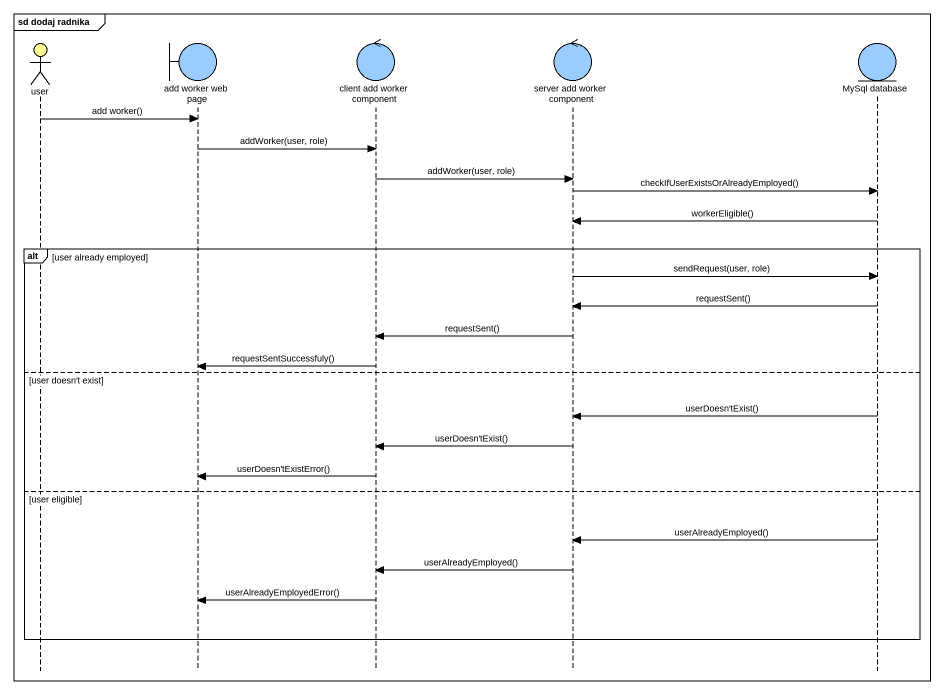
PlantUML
@startuml
mainframe sd dodaj radnika
hide footbox
actor user #FFFE99
boundary "add worker web page" as add_worker_web_page #99CCFF
control "client add worker component" as client_add_worker_component #99CCFF
control "server add worker component" as server_add_worker_component #99CCFF
entity "MySql database" as MySql_database #99CCFF

user -> add_worker_web_page : add worker()
add_worker_web_page -> client_add_worker_component : addWorker(user, role)
client_add_worker_component -> server_add_worker_component : addWorker(user, role)
server_add_worker_component -> MySql_database : checkIfUserExistsOrAlreadyEmployed()
MySql_database -> server_add_worker_component : workerEligible()
alt user already employed
  server_add_worker_component -> MySql_database : sendRequest(user, role)
  MySql_database -> server_add_worker_component : requestSent()
  server_add_worker_component -> client_add_worker_component : requestSent()
  client_add_worker_component -> add_worker_web_page : requestSentSuccessfuly()
else user doesn't exist
  MySql_database -> server_add_worker_component : userDoesn'tExist()
  server_add_worker_component -> client_add_worker_component : userDoesn'tExist()
  client_add_worker_component -> add_worker_web_page : userDoesn'tExistError()
else user eligible
  MySql_database -> server_add_worker_component : userAlreadyEmployed()
  server_add_worker_component -> client_add_worker_component : userAlreadyEmployed()
  client_add_worker_component -> add_worker_web_page : userAlreadyEmployedError()
end
@enduml
